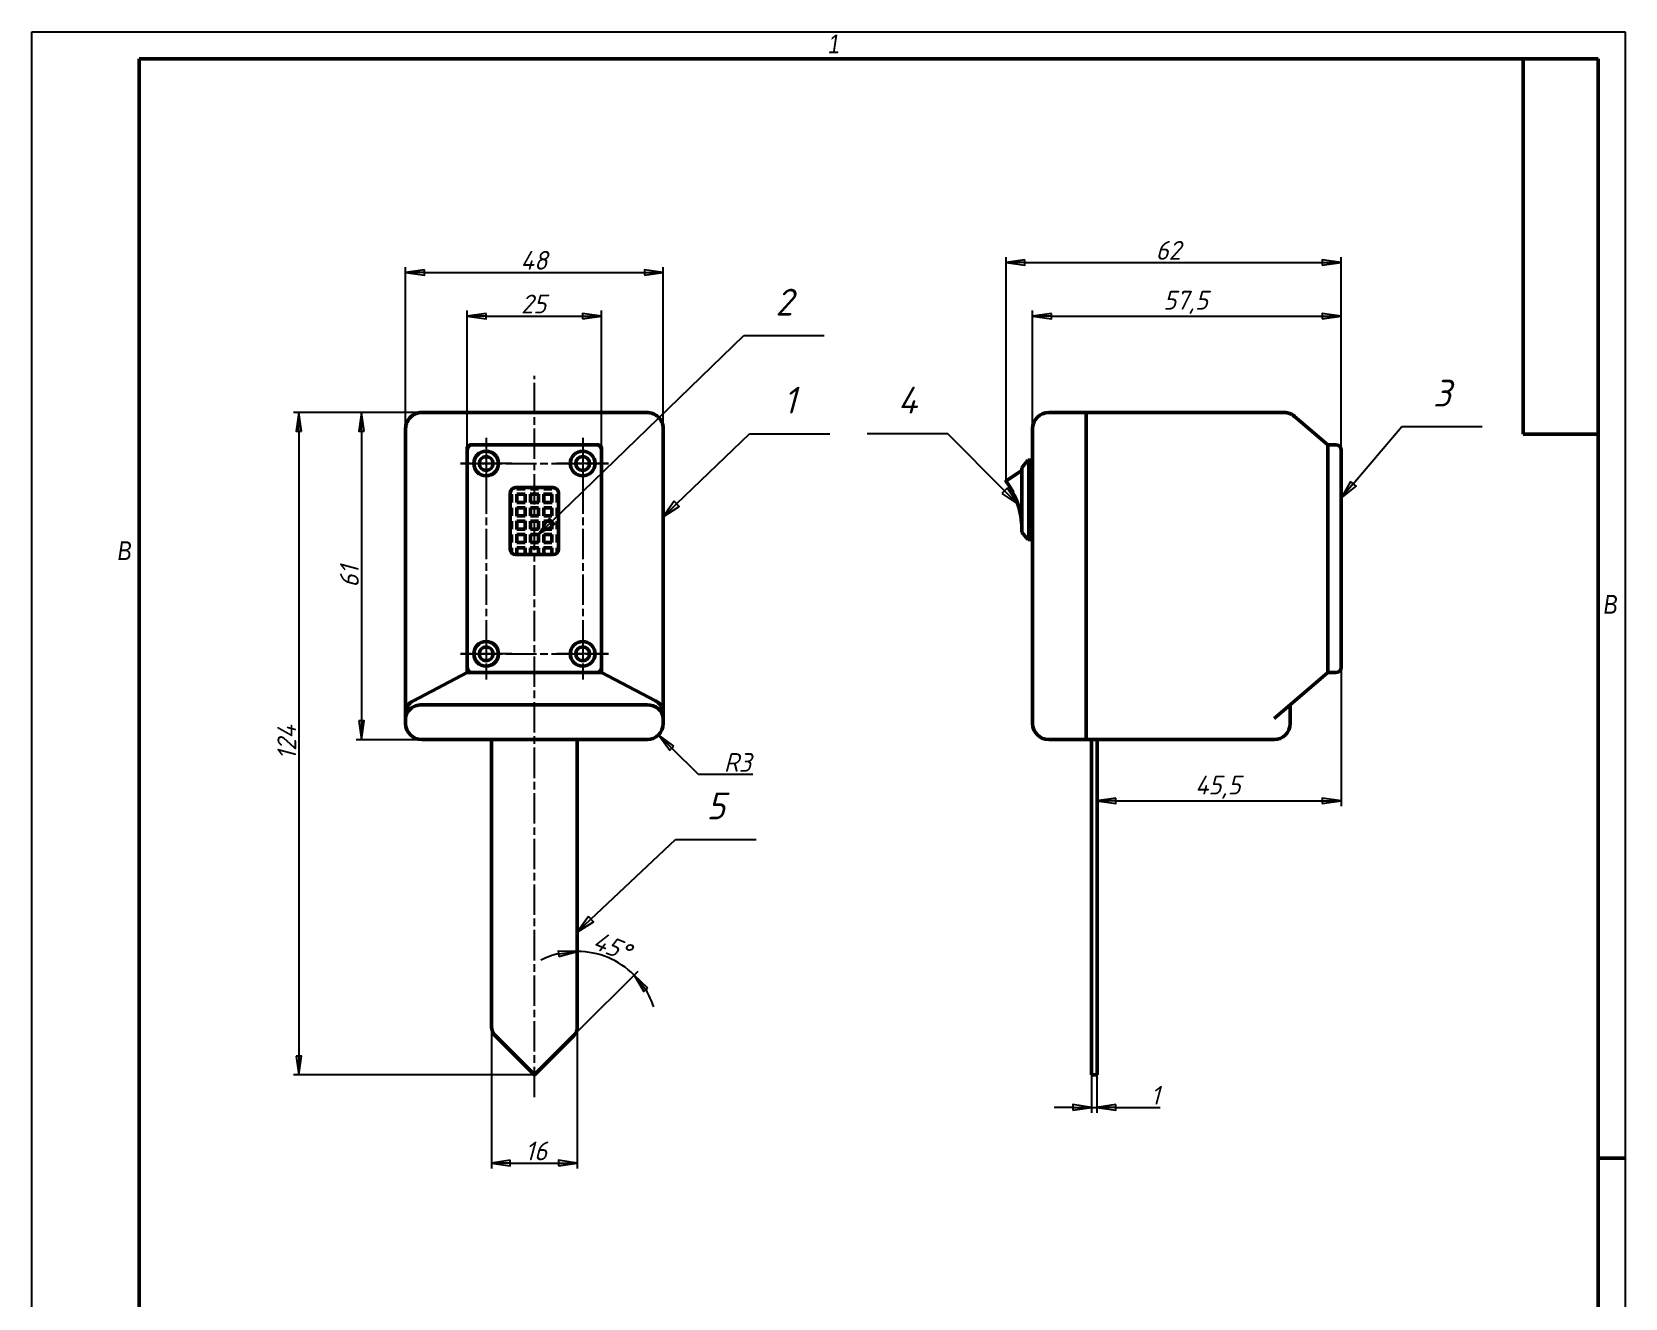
# Model space of a CAD drawing. Header units: millimetres. Extents: x 0 to 1718, y -69 to 420.
# Drawn here: x 0 to 297, y 183.9 to 420 of the extents above; entities that cross this region are included whole.
import ezdxf
from ezdxf.enums import TextEntityAlignment as Align

# ---------------------------------------------------------------- set-up
doc = ezdxf.new("R2010")
doc.units = ezdxf.units.MM
doc.linetypes.add('CHAIN', pattern=[0.7087, 0.4724, -0.0591, 0.1181, -0.0591])
for name, color, linetype, lineweight in [('Видимый контур (ГОСТ)', 7, 'Continuous', 50), ('Кромка (ГОСТ)', 7, 'Continuous', 50), ('Маркер центра (ГОСТ)', 7, 'Continuous', 25), ('Обозначение (ГОСТ)', 7, 'Continuous', 25), ('Осевая линия (ГОСТ)', 7, 'Continuous', 25), ('Размер (ГОСТ)', 7, 'Continuous', 25), ('Эскизная геометрия (ГОСТ)', 7, 'Continuous', 50)]:
    doc.layers.add(name, color=color, linetype=linetype, lineweight=lineweight)
doc.styles.add('Альтернативный текст (ГОСТ)', font='', dxfattribs={"width": 0.8})
doc.styles.add('Обычный текст (ГОСТ)', font='GOST Common Italic.ttf')
doc.styles.add('Увеличенный текст (ГОСТ)', font='GOST Common Italic.ttf')
doc.styles.get('Альтернативный текст (ГОСТ)').set_extended_font_data('Arial', italic=True)
doc.dimstyles.new('Обычный (ГОСТ)', dxfattribs={"dimtxt": 3.5, "dimasz": 3.5, "dimexe": 1, "dimexo": 0, "dimgap": 0.5, "dimtad": 1, "dimrnd": 1e-08, "dimtxsty": 'Обычный текст (ГОСТ)', "dimblk": 'Filled-1', "dimcen": 0.09, "dimdle": 15, "dimclrd": 256, "dimclre": 256, "dimclrt": 256, "dimazin": 2, "dimtfac": 0.714286, "dimtdec": 3, "dimtmove": 0, "dimatfit": 3, "dimfxl": 1, "dimtolj": 1, "dimlwd": 25, "dimlwe": 25, "dimarcsym": 0})

# ---------------------------------------------------------------- blocks, each defined once
blk = doc.blocks.new('ГОСТ - Доп. графы 4')
at = {"layer": 'Эскизная геометрия (ГОСТ)'}
for p, q in [((-14, -70), (-14, 0)), ((0, 0), (0, -70)), ((0, -70), (-14, -70))]:
    blk.add_line(p, q, dxfattribs=at)
at = {"layer": 'Обозначение (ГОСТ)', "color": 7, "lineweight": 30, "width": 0.8, "flags": 17}
blk.add_attdef('ОБОЗНАЧЕНИЕ', text='', height=5, rotation=90, dxfattribs=at).set_placement((-6.99, -35.15), align=Align.MIDDLE_CENTER)
blk = doc.blocks.new('Рамки ГОСТ_ граница 420x297')
at = {"layer": 'Кромка (ГОСТ)', "lineweight": 25}
for p, q in [((0, 0), (0, 420)), ((0, 420), (297, 420)), ((297, 420), (297, 0)), ((297, 0), (0, 0))]:
    blk.add_line(p, q, dxfattribs=at)
at = {"layer": 'Кромка (ГОСТ)'}
for p, q in [((292, 415), (20, 415)), ((20, 415), (20, 5)), ((292, 5), (292, 415)), ((292, 210), (297, 210)), ((20, 5), (292, 5))]:
    blk.add_line(p, q, dxfattribs=at)
at = {"layer": 'Кромка (ГОСТ)', "attachment_point": 1, "style": 'Альтернативный текст (ГОСТ)'}
for s, insert, char_height in [('\\A1;\\fArial|b0|i1;\\H3.5000;1', (148.5, 419.5), 3.5), ('\\A1;\\fArial|b0|i1;\\H3.5000;B', (16, 325), 3.5), ('\\A1;\\fArial|b0|i1;\\H3.5000;B', (293, 315), 3.5), ('\\A1;\\fArial|b0|i1;\\H3.5000;A', (16, 155), 3.5), ('\\A1;\\fArial|b0|i1;\\H3.5000;A', (293, 105), 3.5), ('\\A1;\\fArial|b0|i1;\\H3.5000;1', (148.5, 4.5), 3.5), ('\\A1;\\fGOST Common|b0|i1;\\H3.1700;Формат A3', (247, 4.5), 3.17)]:
    blk.add_mtext(s, dxfattribs=dict(at, insert=insert, char_height=char_height))
blk = doc.blocks.new('Filled-1')
at = {"color": 0}
for p, q in [((0, 0), (-1, 0.143)), ((-1, 0.143), (-1, -0.143)), ((-1, 0), (0, 0)), ((-1, -0.143), (0, 0))]:
    blk.add_line(p, q, dxfattribs=at)
at = {"color": 0, "flags": 128}
blk.add_lwpolyline([(-1, -0.143), (0, 0), (-1, 0.143), (-1, -0.143)], dxfattribs=at)
at = {"color": 0}
blk.add_solid([(-1, -0.143), (0, 0), (-1, 0.143), (-1, -0.143)], dxfattribs=at)
blk = doc.blocks.new('*D8')
at = {"layer": 'Defpoints', "color": 0, "linetype": 'Continuous', "transparency": 16777216}
for p in [(74.77, 349.01), (49.77, 225.51), (93.67, 225.51)]:
    blk.add_point(p, dxfattribs=at)
at = {"layer": 'Размер (ГОСТ)', "linetype": 'Continuous', "lineweight": 25, "transparency": 16777216}
for p, q in [((74.77, 349.01), (48.77, 349.01)), ((49.77, 345.51), (49.77, 229.01)), ((93.67, 225.51), (48.77, 225.51))]:
    blk.add_line(p, q, dxfattribs=at)
at = {"layer": 'Размер (ГОСТ)', "linetype": 'Continuous', "lineweight": 25, "transparency": 16777216, "xscale": 3.5, "yscale": 3.5, "zscale": 3.5}
for p, rotation in [((49.77, 349.01), 90), ((49.77, 225.51), 270)]:
    blk.add_blockref('Filled-1', p, dxfattribs=dict(at, rotation=rotation))
at = {"layer": 'Размер (ГОСТ)', "linetype": 'Continuous', "lineweight": 25, "transparency": 16777216, "insert": (45.77, 284.23), "char_height": 3.5, "attachment_point": 1, "rotation": 90, "style": 'Обычный текст (ГОСТ)'}
blk.add_mtext('\\A1;124', dxfattribs=at)
blk = doc.blocks.new('*D9')
at = {"layer": 'Defpoints', "color": 0, "linetype": 'Continuous', "transparency": 16777216}
for p in [(244.05, 377.01), (244.05, 342.01), (181.62, 336.13)]:
    blk.add_point(p, dxfattribs=at)
at = {"layer": 'Размер (ГОСТ)', "linetype": 'Continuous', "lineweight": 25, "transparency": 16777216}
for p, q in [((181.62, 336.13), (181.62, 378.01)), ((244.05, 342.01), (244.05, 378.01)), ((185.12, 377.01), (240.55, 377.01))]:
    blk.add_line(p, q, dxfattribs=at)
at = {"layer": 'Размер (ГОСТ)', "linetype": 'Continuous', "lineweight": 25, "transparency": 16777216, "xscale": 3.5, "yscale": 3.5, "zscale": 3.5, "rotation": 180}
blk.add_blockref('Filled-1', (181.62, 377.01), dxfattribs=at)
at = {"layer": 'Размер (ГОСТ)', "linetype": 'Continuous', "lineweight": 25, "transparency": 16777216, "xscale": 3.5, "yscale": 3.5, "zscale": 3.5}
blk.add_blockref('Filled-1', (244.05, 377.01), dxfattribs=at)
at = {"layer": 'Размер (ГОСТ)', "linetype": 'Continuous', "lineweight": 25, "transparency": 16777216, "insert": (209.48, 381.01), "char_height": 3.5, "attachment_point": 1, "style": 'Обычный текст (ГОСТ)'}
blk.add_mtext('\\A1;62', dxfattribs=at)
blk = doc.blocks.new('*D10')
at = {"layer": 'Defpoints', "color": 0, "linetype": 'Continuous', "transparency": 16777216}
for p in [(74.77, 349.01), (61.45, 288.01), (72.67, 288.01)]:
    blk.add_point(p, dxfattribs=at)
at = {"layer": 'Размер (ГОСТ)', "linetype": 'Continuous', "lineweight": 25, "transparency": 16777216}
for p, q in [((74.77, 349.01), (60.45, 349.01)), ((61.45, 345.51), (61.45, 291.51)), ((72.67, 288.01), (60.45, 288.01))]:
    blk.add_line(p, q, dxfattribs=at)
at = {"layer": 'Размер (ГОСТ)', "linetype": 'Continuous', "lineweight": 25, "transparency": 16777216, "xscale": 3.5, "yscale": 3.5, "zscale": 3.5}
for p, rotation in [((61.45, 349.01), 90), ((61.45, 288.01), 270)]:
    blk.add_blockref('Filled-1', p, dxfattribs=dict(at, rotation=rotation))
at = {"layer": 'Размер (ГОСТ)', "linetype": 'Continuous', "lineweight": 25, "transparency": 16777216, "insert": (57.45, 316.37), "char_height": 3.5, "attachment_point": 1, "rotation": 90, "style": 'Обычный текст (ГОСТ)'}
blk.add_mtext('\\A1;61', dxfattribs=at)
blk = doc.blocks.new('*D11')
at = {"layer": 'Defpoints', "color": 0, "linetype": 'Continuous', "transparency": 16777216}
for p in [(85.67, 234.45), (101.67, 234.45), (101.67, 209.07)]:
    blk.add_point(p, dxfattribs=at)
at = {"layer": 'Размер (ГОСТ)', "linetype": 'Continuous', "lineweight": 25, "transparency": 16777216}
for p, q in [((85.67, 234.45), (85.67, 208.07)), ((101.67, 234.45), (101.67, 208.07)), ((89.17, 209.07), (98.17, 209.07))]:
    blk.add_line(p, q, dxfattribs=at)
at = {"layer": 'Размер (ГОСТ)', "linetype": 'Continuous', "lineweight": 25, "transparency": 16777216, "xscale": 3.5, "yscale": 3.5, "zscale": 3.5, "rotation": 180}
blk.add_blockref('Filled-1', (85.67, 209.07), dxfattribs=at)
at = {"layer": 'Размер (ГОСТ)', "linetype": 'Continuous', "lineweight": 25, "transparency": 16777216, "xscale": 3.5, "yscale": 3.5, "zscale": 3.5}
blk.add_blockref('Filled-1', (101.67, 209.07), dxfattribs=at)
at = {"layer": 'Размер (ГОСТ)', "linetype": 'Continuous', "lineweight": 25, "transparency": 16777216, "insert": (91.95, 213.07), "char_height": 3.5, "attachment_point": 1, "style": 'Обычный текст (ГОСТ)'}
blk.add_mtext('\\A1;16', dxfattribs=at)
blk = doc.blocks.new('*D13')
at = {"layer": 'Defpoints', "color": 0, "linetype": 'Continuous', "transparency": 16777216}
for p in [(106.17, 367.01), (81.17, 342.01), (106.17, 342.01)]:
    blk.add_point(p, dxfattribs=at)
at = {"layer": 'Размер (ГОСТ)', "linetype": 'Continuous', "lineweight": 25, "transparency": 16777216}
for p, q in [((81.17, 342.01), (81.17, 368.01)), ((84.67, 367.01), (102.67, 367.01)), ((106.17, 342.01), (106.17, 368.01))]:
    blk.add_line(p, q, dxfattribs=at)
at = {"layer": 'Размер (ГОСТ)', "linetype": 'Continuous', "lineweight": 25, "transparency": 16777216, "xscale": 3.5, "yscale": 3.5, "zscale": 3.5, "rotation": 180}
blk.add_blockref('Filled-1', (81.17, 367.01), dxfattribs=at)
at = {"layer": 'Размер (ГОСТ)', "linetype": 'Continuous', "lineweight": 25, "transparency": 16777216, "xscale": 3.5, "yscale": 3.5, "zscale": 3.5}
blk.add_blockref('Filled-1', (106.17, 367.01), dxfattribs=at)
at = {"layer": 'Размер (ГОСТ)', "linetype": 'Continuous', "lineweight": 25, "transparency": 16777216, "insert": (91.18, 371.01), "char_height": 3.5, "attachment_point": 1, "style": 'Обычный текст (ГОСТ)'}
blk.add_mtext('\\A1;25', dxfattribs=at)
blk = doc.blocks.new('*D16')
at = {"layer": 'Defpoints', "color": 0, "linetype": 'Continuous', "transparency": 16777216}
for p in [(101.67, 304.96), (109.17, 246.5), (101.67, 233.51), (101.68, 233.51)]:
    blk.add_point(p, dxfattribs=at)
at = {"layer": 'Размер (ГОСТ)', "linetype": 'Continuous', "lineweight": 25, "transparency": 16777216}
blk.add_line((101.68, 233.51), (112.99, 244.82), dxfattribs=at)
for start, end in [(103.3995, 116.7991), (45, 90), (18.2009, 31.6005)]:
    blk.add_arc((101.67, 233.51), 15, start, end, dxfattribs=at)
at = {"layer": 'Размер (ГОСТ)', "linetype": 'Continuous', "lineweight": 25, "transparency": 16777216, "xscale": 3.5, "yscale": 3.5, "zscale": 3.5}
for p, rotation in [((101.67, 248.51), 6.699765177760263), ((112.28, 244.11), 128.3002348223036)]:
    blk.add_blockref('Filled-1', p, dxfattribs=dict(at, rotation=rotation))
at = {"layer": 'Размер (ГОСТ)', "linetype": 'Continuous', "lineweight": 25, "transparency": 16777216, "insert": (105.61, 252.44), "char_height": 3.5, "attachment_point": 1, "rotation": 337.5, "style": 'Обычный текст (ГОСТ)'}
blk.add_mtext('\\A1;45°', dxfattribs=at)
blk = doc.blocks.new('*D17')
at = {"layer": 'Defpoints', "color": 0, "linetype": 'Continuous', "transparency": 16777216}
for p in [(117.67, 375.15), (69.67, 344.21), (117.67, 344.21)]:
    blk.add_point(p, dxfattribs=at)
at = {"layer": 'Размер (ГОСТ)', "linetype": 'Continuous', "lineweight": 25, "transparency": 16777216}
for p, q in [((69.67, 344.21), (69.67, 376.15)), ((73.17, 375.15), (114.17, 375.15)), ((117.67, 344.21), (117.67, 376.15))]:
    blk.add_line(p, q, dxfattribs=at)
at = {"layer": 'Размер (ГОСТ)', "linetype": 'Continuous', "lineweight": 25, "transparency": 16777216, "xscale": 3.5, "yscale": 3.5, "zscale": 3.5, "rotation": 180}
blk.add_blockref('Filled-1', (69.67, 375.15), dxfattribs=at)
at = {"layer": 'Размер (ГОСТ)', "linetype": 'Continuous', "lineweight": 25, "transparency": 16777216, "xscale": 3.5, "yscale": 3.5, "zscale": 3.5}
blk.add_blockref('Filled-1', (117.67, 375.15), dxfattribs=at)
at = {"layer": 'Размер (ГОСТ)', "linetype": 'Continuous', "lineweight": 25, "transparency": 16777216, "insert": (91.08, 379.15), "char_height": 3.5, "attachment_point": 1, "style": 'Обычный текст (ГОСТ)'}
blk.add_mtext('\\A1;48', dxfattribs=at)
blk = doc.blocks.new('*D18')
at = {"layer": 'Defpoints', "color": 0, "linetype": 'Continuous', "transparency": 16777216}
for p in [(114.67, 291.01), (116.8, 288.9)]:
    blk.add_point(p, dxfattribs=at)
at = {"layer": 'Размер (ГОСТ)', "linetype": 'Continuous', "lineweight": 25, "transparency": 16777216}
for p, q in [((124.26, 281.51), (119.29, 286.44)), ((134.37, 281.51), (124.26, 281.51))]:
    blk.add_line(p, q, dxfattribs=at)
at = {"layer": 'Размер (ГОСТ)', "linetype": 'Continuous', "lineweight": 25, "transparency": 16777216, "xscale": 3.5, "yscale": 3.5, "zscale": 3.5, "rotation": 135.2427515894587}
blk.add_blockref('Filled-1', (116.8, 288.9), dxfattribs=at)
at = {"layer": 'Размер (ГОСТ)', "linetype": 'Continuous', "lineweight": 25, "transparency": 16777216, "insert": (128.99, 285.51), "char_height": 3.5, "attachment_point": 1, "style": 'Обычный текст (ГОСТ)'}
blk.add_mtext('\\A1;R3', dxfattribs=at)
blk = doc.blocks.new('*D19')
at = {"layer": 'Defpoints', "color": 0, "linetype": 'Continuous', "transparency": 16777216}
for p in [(244.05, 367.01), (186.55, 346.01), (244.05, 342.01)]:
    blk.add_point(p, dxfattribs=at)
at = {"layer": 'Размер (ГОСТ)', "linetype": 'Continuous', "lineweight": 25, "transparency": 16777216}
for p, q in [((186.55, 346.01), (186.55, 368.01)), ((190.05, 367.01), (240.55, 367.01)), ((244.05, 342.01), (244.05, 368.01))]:
    blk.add_line(p, q, dxfattribs=at)
at = {"layer": 'Размер (ГОСТ)', "linetype": 'Continuous', "lineweight": 25, "transparency": 16777216, "xscale": 3.5, "yscale": 3.5, "zscale": 3.5, "rotation": 180}
blk.add_blockref('Filled-1', (186.55, 367.01), dxfattribs=at)
at = {"layer": 'Размер (ГОСТ)', "linetype": 'Continuous', "lineweight": 25, "transparency": 16777216, "xscale": 3.5, "yscale": 3.5, "zscale": 3.5}
blk.add_blockref('Filled-1', (244.05, 367.01), dxfattribs=at)
at = {"layer": 'Размер (ГОСТ)', "linetype": 'Continuous', "lineweight": 25, "transparency": 16777216, "insert": (210.9, 371.71), "char_height": 3.5, "attachment_point": 1, "style": 'Обычный текст (ГОСТ)'}
blk.add_mtext('\\A1;57,5', dxfattribs=at)
blk = doc.blocks.new('*D20')
at = {"layer": 'Defpoints', "color": 0, "linetype": 'Continuous', "transparency": 16777216}
for p in [(197.55, 234.45), (198.55, 234.45), (198.55, 219.45)]:
    blk.add_point(p, dxfattribs=at)
at = {"layer": 'Размер (ГОСТ)', "linetype": 'Continuous', "lineweight": 25, "transparency": 16777216}
for p, q in [((197.55, 234.45), (197.55, 218.45)), ((198.55, 234.45), (198.55, 218.45)), ((194.05, 219.45), (190.55, 219.45)), ((197.55, 219.45), (198.55, 219.45)), ((202.05, 219.45), (210.33, 219.45))]:
    blk.add_line(p, q, dxfattribs=at)
at = {"layer": 'Размер (ГОСТ)', "linetype": 'Continuous', "lineweight": 25, "transparency": 16777216, "xscale": 3.5, "yscale": 3.5, "zscale": 3.5}
blk.add_blockref('Filled-1', (197.55, 219.45), dxfattribs=at)
at = {"layer": 'Размер (ГОСТ)', "linetype": 'Continuous', "lineweight": 25, "transparency": 16777216, "xscale": 3.5, "yscale": 3.5, "zscale": 3.5, "rotation": 180}
blk.add_blockref('Filled-1', (198.55, 219.45), dxfattribs=at)
at = {"layer": 'Размер (ГОСТ)', "linetype": 'Continuous', "lineweight": 25, "transparency": 16777216, "insert": (208.56, 223.45), "char_height": 3.5, "attachment_point": 1, "style": 'Обычный текст (ГОСТ)'}
blk.add_mtext('\\A1;1', dxfattribs=at)
blk = doc.blocks.new('*D21')
at = {"layer": 'Defpoints', "color": 0, "linetype": 'Continuous', "transparency": 16777216}
for p in [(244.05, 301.51), (198.55, 276.6), (244.05, 276.6)]:
    blk.add_point(p, dxfattribs=at)
at = {"layer": 'Размер (ГОСТ)', "linetype": 'Continuous', "lineweight": 25, "transparency": 16777216}
for p, q in [((244.05, 301.51), (244.05, 275.6)), ((202.05, 276.6), (240.55, 276.6))]:
    blk.add_line(p, q, dxfattribs=at)
at = {"layer": 'Размер (ГОСТ)', "linetype": 'Continuous', "lineweight": 25, "transparency": 16777216, "xscale": 3.5, "yscale": 3.5, "zscale": 3.5, "rotation": 180}
blk.add_blockref('Filled-1', (198.55, 276.6), dxfattribs=at)
at = {"layer": 'Размер (ГОСТ)', "linetype": 'Continuous', "lineweight": 25, "transparency": 16777216, "xscale": 3.5, "yscale": 3.5, "zscale": 3.5}
blk.add_blockref('Filled-1', (244.05, 276.6), dxfattribs=at)
at = {"layer": 'Размер (ГОСТ)', "linetype": 'Continuous', "lineweight": 25, "transparency": 16777216, "insert": (216.82, 281.3), "char_height": 3.5, "attachment_point": 1, "style": 'Обычный текст (ГОСТ)'}
blk.add_mtext('\\A1;45,5', dxfattribs=at)
blk = doc.blocks.new('Номера позиций1')
at = {"layer": 'Обозначение (ГОСТ)'}
for p, q in [((120.19, 331.97), (133.77, 345.07)), ((133.77, 345.07), (148.77, 345.07)), ((119.71, 332.48), (117.67, 329.54)), ((120.19, 331.97), (117.67, 329.54)), ((117.67, 329.54), (120.68, 331.47)), ((120.68, 331.47), (119.71, 332.48))]:
    blk.add_line(p, q, dxfattribs=at)
at = {"layer": 'Обозначение (ГОСТ)', "flags": 128}
blk.add_lwpolyline([(119.71, 332.48), (117.67, 329.54), (120.68, 331.47), (119.71, 332.48)], dxfattribs=at)
at = {"layer": 'Обозначение (ГОСТ)'}
blk.add_solid([(119.71, 332.48), (117.67, 329.54), (120.68, 331.47), (119.71, 332.48)], dxfattribs=at)
at = {"layer": 'Обозначение (ГОСТ)', "insert": (141.27, 351.32), "char_height": 5, "attachment_point": 5, "style": 'Увеличенный текст (ГОСТ)'}
blk.add_mtext('1', dxfattribs=at)
blk = doc.blocks.new('Номера позиций2')
at = {"layer": 'Обозначение (ГОСТ)'}
for p, q in [((104.22, 254.53), (119.99, 269.41)), ((119.99, 269.41), (134.99, 269.41)), ((103.74, 255.04), (101.67, 252.13)), ((104.22, 254.53), (101.67, 252.13)), ((101.67, 252.13), (104.7, 254.02)), ((104.7, 254.02), (103.74, 255.04))]:
    blk.add_line(p, q, dxfattribs=at)
at = {"layer": 'Обозначение (ГОСТ)', "flags": 128}
blk.add_lwpolyline([(103.74, 255.04), (101.67, 252.13), (104.7, 254.02), (103.74, 255.04)], dxfattribs=at)
at = {"layer": 'Обозначение (ГОСТ)'}
blk.add_solid([(103.74, 255.04), (101.67, 252.13), (104.7, 254.02), (103.74, 255.04)], dxfattribs=at)
at = {"layer": 'Обозначение (ГОСТ)', "insert": (127.49, 275.66), "char_height": 5, "attachment_point": 5, "style": 'Увеличенный текст (ГОСТ)'}
blk.add_mtext('5', dxfattribs=at)
blk = doc.blocks.new('Номера позиций3')
at = {"layer": 'Обозначение (ГОСТ)'}
for p, q in [((246.32, 335.71), (255.35, 346.38)), ((255.35, 346.38), (270.35, 346.38)), ((245.78, 336.17), (244.05, 333.04)), ((246.32, 335.71), (244.05, 333.04)), ((246.85, 335.26), (245.78, 336.17)), ((244.05, 333.04), (246.85, 335.26))]:
    blk.add_line(p, q, dxfattribs=at)
at = {"layer": 'Обозначение (ГОСТ)', "flags": 128}
blk.add_lwpolyline([(245.78, 336.17), (244.05, 333.04), (246.85, 335.26), (245.78, 336.17)], dxfattribs=at)
at = {"layer": 'Обозначение (ГОСТ)'}
blk.add_solid([(245.78, 336.17), (244.05, 333.04), (246.85, 335.26), (245.78, 336.17)], dxfattribs=at)
at = {"layer": 'Обозначение (ГОСТ)', "insert": (262.85, 352.63), "char_height": 5, "attachment_point": 5, "style": 'Увеличенный текст (ГОСТ)'}
blk.add_mtext('3', dxfattribs=at)
blk = doc.blocks.new('Номера позиций4')
at = {"layer": 'Обозначение (ГОСТ)'}
for p, q in [((170.72, 345.07), (155.72, 345.07)), ((181.32, 334.43), (170.72, 345.07)), ((181.81, 334.93), (180.82, 333.94)), ((180.82, 333.94), (183.78, 331.95)), ((181.32, 334.43), (183.78, 331.95)), ((183.78, 331.95), (181.81, 334.93))]:
    blk.add_line(p, q, dxfattribs=at)
at = {"layer": 'Обозначение (ГОСТ)', "flags": 128}
blk.add_lwpolyline([(180.82, 333.94), (183.78, 331.95), (181.81, 334.93), (180.82, 333.94)], dxfattribs=at)
at = {"layer": 'Обозначение (ГОСТ)'}
blk.add_solid([(180.82, 333.94), (183.78, 331.95), (181.81, 334.93), (180.82, 333.94)], dxfattribs=at)
at = {"layer": 'Обозначение (ГОСТ)', "insert": (163.22, 351.32), "char_height": 5, "attachment_point": 5, "style": 'Увеличенный текст (ГОСТ)'}
blk.add_mtext('4', dxfattribs=at)
blk = doc.blocks.new('Номера позиций5')
at = {"layer": 'Обозначение (ГОСТ)'}
for p, q in [((102.77, 334.35), (132.72, 363.35)), ((132.72, 363.35), (147.72, 363.35)), ((96.99, 328.75), (102.57, 334.16)), ((96.5, 329.25), (94.47, 326.31)), ((96.99, 328.75), (94.47, 326.31)), ((94.47, 326.31), (97.48, 328.25)), ((97.48, 328.25), (96.5, 329.25))]:
    blk.add_line(p, q, dxfattribs=at)
at = {"layer": 'Обозначение (ГОСТ)', "flags": 128}
blk.add_lwpolyline([(96.5, 329.25), (94.47, 326.31), (97.48, 328.25), (96.5, 329.25)], dxfattribs=at)
at = {"layer": 'Обозначение (ГОСТ)'}
blk.add_solid([(96.5, 329.25), (94.47, 326.31), (97.48, 328.25), (96.5, 329.25)], dxfattribs=at)
at = {"layer": 'Обозначение (ГОСТ)', "insert": (140.22, 369.6), "char_height": 5, "attachment_point": 5, "style": 'Увеличенный текст (ГОСТ)'}
blk.add_mtext('2', dxfattribs=at)

msp = doc.modelspace()

# ---------------------------------------------------------------- linework, layer by layer
at = {"layer": 'Видимый контур (ГОСТ)'}
for p, q in [((74.767, 349.014), (72.675, 349.014)), ((112.583, 349.014), (74.767, 349.014)), ((114.675, 349.014), (112.583, 349.014)), ((196.554, 349.014), (189.554, 349.014)), ((196.554, 346.014), (196.554, 349.014)), ((231.064, 349.014), (196.554, 349.014)), ((196.554, 349.014), (196.554, 346.014)), ((233.444, 349.014), (231.064, 349.014)), ((236.564, 347.291), (235.396, 348.292)), ((69.675, 344.21), (69.675, 346.014)), ((117.675, 346.014), (117.675, 344.21)), ((186.554, 346.014), (186.554, 291.014)), ((196.554, 291.014), (196.554, 346.014)), ((196.554, 291.014), (196.554, 346.014)), ((241.554, 343.014), (236.564, 347.291)), ((69.675, 344.21), (69.675, 293.069)), ((81.175, 342.429), (81.175, 342.014)), ((81.175, 342.014), (81.175, 301.514)), ((82.175, 343.014), (82.029, 343.014)), ((105.175, 343.014), (82.175, 343.014)), ((105.32, 343.014), (105.175, 343.014)), ((106.175, 342.014), (106.175, 342.429)), ((106.175, 301.514), (106.175, 342.014)), ((117.675, 293.069), (117.675, 344.21)), ((241.554, 343.014), (241.554, 342.429)), ((243.054, 343.014), (241.554, 343.014)), ((241.554, 342.429), (241.554, 300.514)), ((241.554, 342.014), (241.554, 301.514)), ((244.054, 301.514), (244.054, 342.014)), ((184.554, 338.714), (185.674, 340.114)), ((184.554, 326.714), (184.554, 338.714)), ((185.674, 340.114), (185.854, 340.114)), ((186.554, 340.114), (185.854, 340.114)), ((185.854, 340.114), (185.854, 325.314)), ((181.641, 336.272), (184.529, 338.197)), ((89.175, 323.514), (89.175, 334.014)), ((89.425, 333.764), (89.175, 333.764)), ((89.475, 333.814), (89.425, 333.764)), ((89.425, 332.264), (89.425, 333.764)), ((90.175, 335.014), (97.175, 335.014)), ((90.425, 334.764), (90.375, 334.714)), ((90.425, 333.764), (90.375, 333.814)), ((90.425, 335.014), (90.425, 334.764)), ((90.425, 334.764), (91.925, 334.764)), ((90.425, 333.764), (90.425, 332.264)), ((91.925, 333.764), (90.425, 333.764)), ((91.925, 334.764), (91.925, 335.014)), ((91.925, 334.764), (91.975, 334.714)), ((91.925, 333.764), (91.975, 333.814)), ((91.925, 332.264), (91.925, 333.764)), ((92.925, 334.764), (92.875, 334.714)), ((92.925, 333.764), (92.875, 333.814)), ((92.925, 335.014), (92.925, 334.764)), ((92.925, 334.764), (94.425, 334.764)), ((92.925, 333.764), (92.925, 332.264)), ((94.425, 333.764), (92.925, 333.764)), ((94.425, 334.764), (94.425, 335.014)), ((94.475, 334.714), (94.425, 334.764)), ((94.425, 333.764), (94.475, 333.814)), ((94.425, 332.264), (94.425, 333.764)), ((95.375, 334.714), (95.425, 334.764)), ((95.425, 333.764), (95.375, 333.814)), ((95.425, 335.014), (95.425, 334.764)), ((95.425, 334.764), (96.925, 334.764)), ((95.425, 333.764), (95.425, 332.264)), ((96.925, 333.764), (95.425, 333.764)), ((96.925, 334.764), (96.925, 335.014)), ((96.975, 334.714), (96.925, 334.764)), ((96.925, 333.764), (96.975, 333.814)), ((96.925, 332.264), (96.925, 333.764)), ((97.925, 333.764), (97.875, 333.814)), ((97.925, 333.764), (97.925, 332.264)), ((98.175, 333.764), (97.925, 333.764)), ((98.175, 334.014), (98.175, 323.514)), ((89.175, 332.264), (89.425, 332.264)), ((89.425, 331.264), (89.175, 331.264)), ((89.175, 329.764), (89.425, 329.764)), ((89.475, 332.214), (89.425, 332.264)), ((89.475, 331.314), (89.425, 331.264)), ((89.425, 329.764), (89.425, 331.264)), ((89.475, 329.714), (89.425, 329.764)), ((90.375, 332.214), (90.425, 332.264)), ((90.425, 331.264), (90.375, 331.314)), ((90.375, 329.714), (90.425, 329.764)), ((90.425, 332.264), (91.925, 332.264)), ((90.425, 331.264), (90.425, 329.764)), ((91.925, 331.264), (90.425, 331.264)), ((90.425, 329.764), (91.925, 329.764)), ((91.975, 332.214), (91.925, 332.264)), ((91.925, 331.264), (91.975, 331.314)), ((91.925, 329.764), (91.925, 331.264)), ((91.975, 329.714), (91.925, 329.764)), ((92.875, 332.214), (92.925, 332.264)), ((92.925, 331.264), (92.875, 331.314)), ((92.875, 329.714), (92.925, 329.764)), ((92.925, 332.264), (94.425, 332.264)), ((92.925, 331.264), (92.925, 329.764)), ((94.425, 331.264), (92.925, 331.264)), ((92.925, 329.764), (94.425, 329.764)), ((94.475, 332.214), (94.425, 332.264)), ((94.425, 331.264), (94.475, 331.314)), ((94.425, 329.764), (94.425, 331.264)), ((94.475, 329.714), (94.425, 329.764)), ((95.375, 332.214), (95.425, 332.264)), ((95.425, 331.264), (95.375, 331.314)), ((95.375, 329.714), (95.425, 329.764)), ((95.425, 332.264), (96.925, 332.264)), ((95.425, 331.264), (95.425, 329.764)), ((96.925, 331.264), (95.425, 331.264)), ((95.425, 329.764), (96.925, 329.764)), ((96.975, 332.214), (96.925, 332.264)), ((96.925, 331.264), (96.975, 331.314)), ((96.925, 329.764), (96.925, 331.264)), ((96.975, 329.714), (96.925, 329.764)), ((97.925, 332.264), (97.875, 332.214)), ((97.925, 331.264), (97.875, 331.314)), ((97.925, 329.764), (97.875, 329.714)), ((97.925, 332.264), (98.175, 332.264)), ((97.925, 331.264), (97.925, 329.764)), ((98.175, 331.264), (97.925, 331.264)), ((97.925, 329.764), (98.175, 329.764)), ((89.425, 328.764), (89.175, 328.764)), ((89.175, 327.264), (89.425, 327.264)), ((89.425, 328.764), (89.475, 328.814)), ((89.425, 327.264), (89.425, 328.764)), ((89.425, 327.264), (89.475, 327.214)), ((90.425, 328.764), (90.375, 328.814)), ((90.375, 327.214), (90.425, 327.264)), ((90.425, 328.764), (90.425, 327.264)), ((91.925, 328.764), (90.425, 328.764)), ((90.425, 327.264), (91.925, 327.264)), ((91.925, 328.764), (91.975, 328.814)), ((91.925, 327.264), (91.925, 328.764)), ((91.975, 327.214), (91.925, 327.264)), ((92.925, 328.764), (92.875, 328.814)), ((92.875, 327.214), (92.925, 327.264)), ((92.925, 328.764), (92.925, 327.264)), ((94.425, 328.764), (92.925, 328.764)), ((92.925, 327.264), (94.425, 327.264)), ((94.425, 328.764), (94.475, 328.814)), ((94.425, 327.264), (94.425, 328.764)), ((94.475, 327.214), (94.425, 327.264)), ((95.425, 328.764), (95.375, 328.814)), ((95.375, 327.214), (95.425, 327.264)), ((95.425, 328.764), (95.425, 327.264)), ((96.925, 328.764), (95.425, 328.764)), ((95.425, 327.264), (96.925, 327.264)), ((96.925, 328.764), (96.975, 328.814)), ((96.925, 327.264), (96.925, 328.764)), ((96.975, 327.214), (96.925, 327.264)), ((97.875, 328.814), (97.925, 328.764)), ((97.875, 327.214), (97.925, 327.264)), ((97.925, 328.764), (97.925, 327.264)), ((98.175, 328.764), (97.925, 328.764)), ((97.925, 327.264), (98.175, 327.264)), ((185.674, 325.314), (184.554, 326.714)), ((89.425, 326.264), (89.175, 326.264)), ((89.175, 324.764), (89.425, 324.764)), ((89.425, 323.764), (89.175, 323.764)), ((89.425, 326.264), (89.475, 326.314)), ((89.425, 324.764), (89.425, 326.264)), ((89.425, 324.764), (89.475, 324.714)), ((89.425, 323.764), (89.475, 323.814)), ((89.425, 322.853), (89.425, 323.764)), ((90.425, 326.264), (90.375, 326.314)), ((90.375, 324.714), (90.425, 324.764)), ((90.425, 323.764), (90.375, 323.814)), ((90.425, 326.264), (90.425, 324.764)), ((91.925, 326.264), (90.425, 326.264)), ((90.425, 324.764), (91.925, 324.764)), ((90.425, 323.764), (90.425, 322.514)), ((91.925, 323.764), (90.425, 323.764)), ((91.925, 326.264), (91.975, 326.314)), ((91.925, 324.764), (91.925, 326.264)), ((91.975, 324.714), (91.925, 324.764)), ((91.925, 323.764), (91.975, 323.814)), ((91.925, 322.514), (91.925, 323.764)), ((92.925, 326.264), (92.875, 326.314)), ((92.875, 324.714), (92.925, 324.764)), ((92.925, 323.764), (92.875, 323.814)), ((92.925, 326.264), (92.925, 324.764)), ((94.425, 326.264), (92.925, 326.264)), ((92.925, 324.764), (94.425, 324.764)), ((92.925, 323.764), (92.925, 322.514)), ((94.425, 323.764), (92.925, 323.764)), ((94.425, 326.264), (94.475, 326.314)), ((94.425, 324.764), (94.425, 326.264)), ((94.475, 324.714), (94.425, 324.764)), ((94.425, 323.764), (94.475, 323.814)), ((94.425, 322.514), (94.425, 323.764)), ((95.425, 326.264), (95.375, 326.314)), ((95.375, 324.714), (95.425, 324.764)), ((95.425, 323.764), (95.375, 323.814)), ((95.425, 326.264), (95.425, 324.764)), ((96.925, 326.264), (95.425, 326.264)), ((95.425, 324.764), (96.925, 324.764)), ((95.425, 323.764), (95.425, 322.514)), ((96.925, 323.764), (95.425, 323.764)), ((96.925, 326.264), (96.975, 326.314)), ((96.925, 324.764), (96.925, 326.264)), ((96.975, 324.714), (96.925, 324.764)), ((96.925, 323.764), (96.975, 323.814)), ((96.925, 322.514), (96.925, 323.764)), ((97.875, 326.314), (97.925, 326.264)), ((97.875, 324.714), (97.925, 324.764)), ((97.875, 323.814), (97.925, 323.764)), ((97.925, 326.264), (97.925, 324.764)), ((98.175, 326.264), (97.925, 326.264)), ((97.925, 324.764), (98.175, 324.764)), ((97.925, 323.764), (97.925, 322.853)), ((98.175, 323.764), (97.925, 323.764)), ((185.674, 325.314), (185.854, 325.314)), ((186.554, 325.314), (185.854, 325.314)), ((97.175, 322.514), (90.175, 322.514)), ((71.115, 295.265), (81.175, 300.514)), ((81.175, 301.514), (81.175, 300.514)), ((81.175, 300.514), (82.175, 300.514)), ((82.175, 300.514), (105.175, 300.514)), ((105.175, 300.514), (106.175, 300.514)), ((106.175, 300.514), (106.175, 301.514)), ((106.175, 300.514), (116.234, 295.265)), ((235.43, 295.265), (241.554, 300.514)), ((241.554, 300.514), (243.054, 300.514)), ((114.675, 294.514), (72.675, 294.514)), ((235.43, 295.265), (232.868, 293.069)), ((234.554, 291.014), (234.554, 294.514)), ((69.675, 293.069), (69.675, 291.943)), ((69.675, 291.943), (69.675, 291.014)), ((117.675, 291.943), (117.675, 293.069)), ((117.675, 291.014), (117.675, 291.943)), ((232.868, 293.069), (231.554, 291.943)), ((196.554, 288.014), (196.554, 291.014)), ((196.554, 291.014), (196.554, 288.014)), ((72.675, 288.014), (114.675, 288.014)), ((85.674, 234.453), (85.674, 288.014)), ((101.675, 288.014), (101.675, 234.453)), ((189.554, 288.014), (196.554, 288.014)), ((196.554, 288.014), (231.554, 288.014)), ((197.554, 234.453), (197.554, 288.014)), ((198.554, 234.453), (198.554, 288.014)), ((93.675, 225.506), (86.344, 232.837)), ((101.005, 232.837), (93.675, 225.506)), ((197.554, 234.453), (197.554, 232.837)), ((197.554, 225.506), (197.554, 232.837)), ((198.554, 234.453), (198.554, 232.837)), ((198.554, 225.506), (198.554, 232.837)), ((197.554, 225.506), (198.554, 225.506))]:
    msp.add_line(p, q, dxfattribs=at)
for centre, radius in [((84.675, 339.514), 2.3), ((102.675, 339.514), 2.3), ((84.675, 339.514), 1.3), ((102.675, 339.514), 1.3), ((84.675, 304.014), 2.3), ((102.675, 304.014), 2.3), ((84.675, 304.014), 1.3), ((102.675, 304.014), 1.3)]:
    msp.add_circle(centre, radius, dxfattribs=at)
for centre, radius, start, end in [((72.675, 346.014), 3, 132.28175, 180), ((114.675, 346.014), 3, 0, 47.71825), ((189.554, 346.014), 3, 90, 180), ((82.175, 342.014), 1, 90, 180), ((105.175, 342.014), 1, 0, 90), ((243.054, 342.014), 1, 0, 90), ((181.697, 336.189), 0.1, 123.69007, 216.46886), ((169.554, 327.214), 15, 0.37945, 36.46886), ((184.584, 338.114), 0.1, 107.62439, 123.69007), ((90.175, 334.014), 1, 90, 180), ((97.175, 334.014), 1, 0, 90), ((184.653, 327.314), 0.1, 180.37945, 184.66398), ((90.175, 323.514), 1, 180, 270), ((97.175, 323.514), 1, 270, 0), ((82.175, 301.514), 1, 180, 270), ((105.175, 301.514), 1, 270, 0), ((243.054, 301.514), 1, 270, 0), ((72.675, 291.014), 3, 180, 270), ((114.675, 291.014), 3, 270, 0), ((189.554, 291.014), 3, 180, 270), ((231.554, 291.014), 3, 270, 0), ((87.96, 234.453), 2.286, 180, 225), ((99.389, 234.453), 2.286, 315, 0)]:
    msp.add_arc(centre, radius, start, end, dxfattribs=at)
for centre, major_axis, ratio, start_param, end_param in [((83.098, 341.697), (-1.867, 0.974), 0.4749175, 5.5447314, 6.5260763), ((104.251, 341.697), (1.867, 0.974), 0.4749175, 6.0402943, 7.0216393), ((72.675, 293.069), (3, 0), 0.8571429, 2.1175852, 3.1415927), ((72.675, 291.943), (3, 0), 0.8571429, 1.5707963, 3.1415927), ((114.675, 291.943), (3, 0), 0.8571429, 0, 1.5707963), ((114.675, 293.069), (3, 0), 0.8571429, 0, 1.0240075)]:
    msp.add_ellipse(centre, major_axis=major_axis, ratio=ratio, start_param=start_param, end_param=end_param, dxfattribs=at)
for points, knots in [([(70.656, 348.234), (70.723, 348.294), (70.791, 348.351), (70.903, 348.436), (70.944, 348.465), (71.083, 348.56), (71.186, 348.622), (71.512, 348.79), (71.748, 348.878), (72.186, 348.981), (72.393, 349.008), (72.625, 349.014), (72.65, 349.014), (72.675, 349.014)], [0, 0, 0, 0, 0.02810818, 0.02810818, 0.04333045, 0.04333045, 0.07953676, 0.07953676, 0.15361035, 0.15361035, 0.21618561, 0.21618561, 0.22374385, 0.22374385, 0.22374385, 0.22374385]), ([(114.675, 349.014), (114.819, 349.014), (114.965, 349.003), (115.304, 348.954), (115.498, 348.906), (115.911, 348.758), (116.133, 348.646), (116.396, 348.472), (116.458, 348.427), (116.579, 348.333), (116.637, 348.285), (116.693, 348.234)], [0, 0, 0, 0, 0.04374299, 0.04374299, 0.10397955, 0.10397955, 0.17621119, 0.17621119, 0.19969184, 0.19969184, 0.22345183, 0.22345183, 0.22345183, 0.22345183]), ([(233.444, 349.014), (233.461, 349.014), (233.478, 349.014), (233.593, 349.012), (233.689, 349.005), (233.81, 348.992), (233.84, 348.988), (233.879, 348.982), (233.889, 348.981), (233.908, 348.978), (233.917, 348.977), (233.947, 348.972), (233.969, 348.968), (234.021, 348.958), (234.052, 348.952), (234.124, 348.936), (234.165, 348.926), (234.277, 348.897), (234.348, 348.876), (234.547, 348.807), (234.673, 348.754), (234.834, 348.673), (234.873, 348.652), (234.926, 348.622), (234.94, 348.615), (234.971, 348.597), (234.988, 348.587), (235.013, 348.571), (235.023, 348.565), (235.059, 348.542), (235.086, 348.525), (235.163, 348.473), (235.214, 348.437), (235.309, 348.364), (235.354, 348.329), (235.396, 348.292)], [0, 0, 0, 0, 0.00525936, 0.00525936, 0.03567488, 0.03567488, 0.04576419, 0.04576419, 0.04912622, 0.04912622, 0.05234005, 0.05234005, 0.0586477, 0.0586477, 0.0683088, 0.0683088, 0.08117879, 0.08117879, 0.10376256, 0.10376256, 0.14443357, 0.14443357, 0.15801345, 0.15801345, 0.16269979, 0.16269979, 0.16863639, 0.16863639, 0.1725172, 0.1725172, 0.18287408, 0.18287408, 0.20232584, 0.20232584, 0.21953048, 0.21953048, 0.21953048, 0.21953048])]:
    msp.add_open_spline(points, degree=3, knots=knots, dxfattribs=at)
at = {"layer": 'Маркер центра (ГОСТ)', "linetype": 'CHAIN', "ltscale": 5.332943}
for p, q in [((84.675, 344.314), (84.675, 334.714)), ((102.675, 344.314), (102.675, 334.714)), ((89.475, 339.514), (79.875, 339.514)), ((107.475, 339.514), (97.875, 339.514)), ((84.675, 308.814), (84.675, 299.214)), ((102.675, 308.814), (102.675, 299.214)), ((89.475, 304.014), (79.875, 304.014)), ((107.475, 304.014), (97.875, 304.014))]:
    msp.add_line(p, q, dxfattribs=at)
at = {"layer": 'Осевая линия (ГОСТ)', "linetype": 'CHAIN', "ltscale": 11.993792}
for p, q in [((93.675, 221.361), (93.675, 355.866)), ((84.675, 344.314), (84.675, 299.214)), ((102.675, 344.314), (102.675, 299.214)), ((79.875, 339.514), (107.475, 339.514)), ((79.875, 304.014), (107.475, 304.014))]:
    msp.add_line(p, q, dxfattribs=at)
at = {"layer": 'Размер (ГОСТ)'}
msp.add_line((101.005, 232.837), (101.675, 233.506), dxfattribs=at)

# ---------------------------------------------------------------- block references
for name, p in [('Рамки ГОСТ_ граница 420x297', (0, 0)), ('ГОСТ - Доп. графы 4', (292, 415))]:
    msp.add_blockref(name, p)
at = {"layer": 'Обозначение (ГОСТ)'}
for name in ['Номера позиций5', 'Номера позиций1', 'Номера позиций4', 'Номера позиций3', 'Номера позиций2']:
    msp.add_blockref(name, (0, 0), dxfattribs=at)

# ---------------------------------------------------------------- dimensions: what is measured, and where the dimension line sits
at = {"layer": 'Размер (ГОСТ)', "linetype": 'Continuous', "lineweight": 25}
for base, p1, p2, override, picture, middle in [((244.054, 377.014), (181.617, 336.13), (244.054, 342.014), {"dimgap": 0.5, "dimdec": 0, "dimtol": 0, "dimlim": 0, "dimtp": 0, "dimtm": 0, "dimtdec": 3, "dimtofl": 0, "dimatfit": 1}, '*D9', (211.913, 377.014)), ((244.054, 276.603), (198.554, 276.603), (244.054, 301.514), {"dimgap": 0.5, "dimdec": 2, "dimse1": 1, "dimtol": 0, "dimlim": 0, "dimtp": 0, "dimtm": 0, "dimtdec": 3, "dimtofl": 0, "dimatfit": 1}, '*D21', (221.304, 276.603)), ((101.675, 209.069), (85.674, 234.453), (101.675, 234.453), {"dimgap": 0.5, "dimdec": 2, "dimtol": 0, "dimlim": 0, "dimtp": 0, "dimtm": 0, "dimtdec": 3, "dimtofl": 0, "dimatfit": 1}, '*D11', (93.675, 209.069)), ((198.554, 219.453), (197.554, 234.453), (198.554, 234.453), {"dimgap": 0.5, "dimdec": 2, "dimtol": 0, "dimlim": 0, "dimtp": 0, "dimtm": 0, "dimtdec": 3, "dimtofl": 1, "dimatfit": 1}, '*D20', (209.196, 219.453))]:
    dim = msp.add_linear_dim(base=base, p1=p1, p2=p2, dimstyle='Обычный (ГОСТ)', override=override, dxfattribs=at)
    dim.commit()
    dim.dimension.update_dxf_attribs({"geometry": picture, "text_midpoint": middle, "dimtype": 160})
for base, p1, p2, angle, override, picture, middle in [((117.675, 375.149), (69.675, 344.21), (117.675, 344.21), 180, {"dimgap": 0.5, "dimdec": 2, "dimtol": 0, "dimlim": 0, "dimtp": 0, "dimtm": 0, "dimtdec": 3, "dimtofl": 0, "dimatfit": 1}, '*D17', (93.675, 375.149)), ((244.054, 367.014), (186.554, 346.014), (244.054, 342.014), 180, {"dimgap": 0.5, "dimdec": 2, "dimtol": 0, "dimlim": 0, "dimtp": 0, "dimtm": 0, "dimtdec": 3, "dimtofl": 0, "dimatfit": 1}, '*D19', (215.304, 367.014)), ((106.175, 367.014), (81.175, 342.014), (106.175, 342.014), 180, {"dimgap": 0.5, "dimdec": 2, "dimtol": 0, "dimlim": 0, "dimtp": 0, "dimtm": 0, "dimtdec": 3, "dimtofl": 0, "dimatfit": 1}, '*D13', (93.675, 367.014)), ((49.767, 225.506), (74.767, 349.014), (93.675, 225.506), 90, {"dimgap": 0.5, "dimdec": 0, "dimtol": 0, "dimlim": 0, "dimtp": 0, "dimtm": 0, "dimtdec": 3, "dimtofl": 0, "dimatfit": 1}, '*D8', (49.767, 287.26)), ((61.452, 288.014), (74.767, 349.014), (72.675, 288.014), 90, {"dimgap": 0.5, "dimdec": 2, "dimtol": 0, "dimlim": 0, "dimtp": 0, "dimtm": 0, "dimtdec": 3, "dimtofl": 0, "dimatfit": 1}, '*D10', (61.452, 318.514))]:
    dim = msp.add_linear_dim(base=base, p1=p1, p2=p2, angle=angle, dimstyle='Обычный (ГОСТ)', override=override, dxfattribs=at)
    dim.commit()
    dim.dimension.update_dxf_attribs({"geometry": picture, "text_midpoint": middle, "dimtype": 160})
dim = msp.add_angular_dim_3p(base=(109.175, 246.497), center=(101.675, 233.506), p1=(101.682, 233.513), p2=(101.675, 304.957), dimstyle='Обычный (ГОСТ)', override={"dimgap": 0.5, "dimse2": 1, "dimadec": 2, "dimtol": 0, "dimlim": 0, "dimtp": 0, "dimtm": 0, "dimtdec": 2}, dxfattribs=at)
dim.commit()
dim.dimension.update_dxf_attribs({"geometry": '*D16', "text_midpoint": (107.415, 247.364), "dimtype": 165})
dim = msp.add_radius_dim(center=(114.675, 291.014), mpoint=(116.805, 288.902), dimstyle='Обычный (ГОСТ)', override={"dimgap": 0.5, "dimtih": 1, "dimtoh": 1, "dimdec": 2, "dimlfac": 1, "dimcen": 0, "dimtol": 0, "dimlim": 0, "dimtp": 0, "dimtm": 0, "dimtdec": 3, "dimtofl": 0}, dxfattribs=at)
dim.commit()
dim.dimension.update_dxf_attribs({"geometry": '*D18', "text_midpoint": (131.68, 281.509), "dimtype": 164})

doc.saveas('drawing.dxf')
